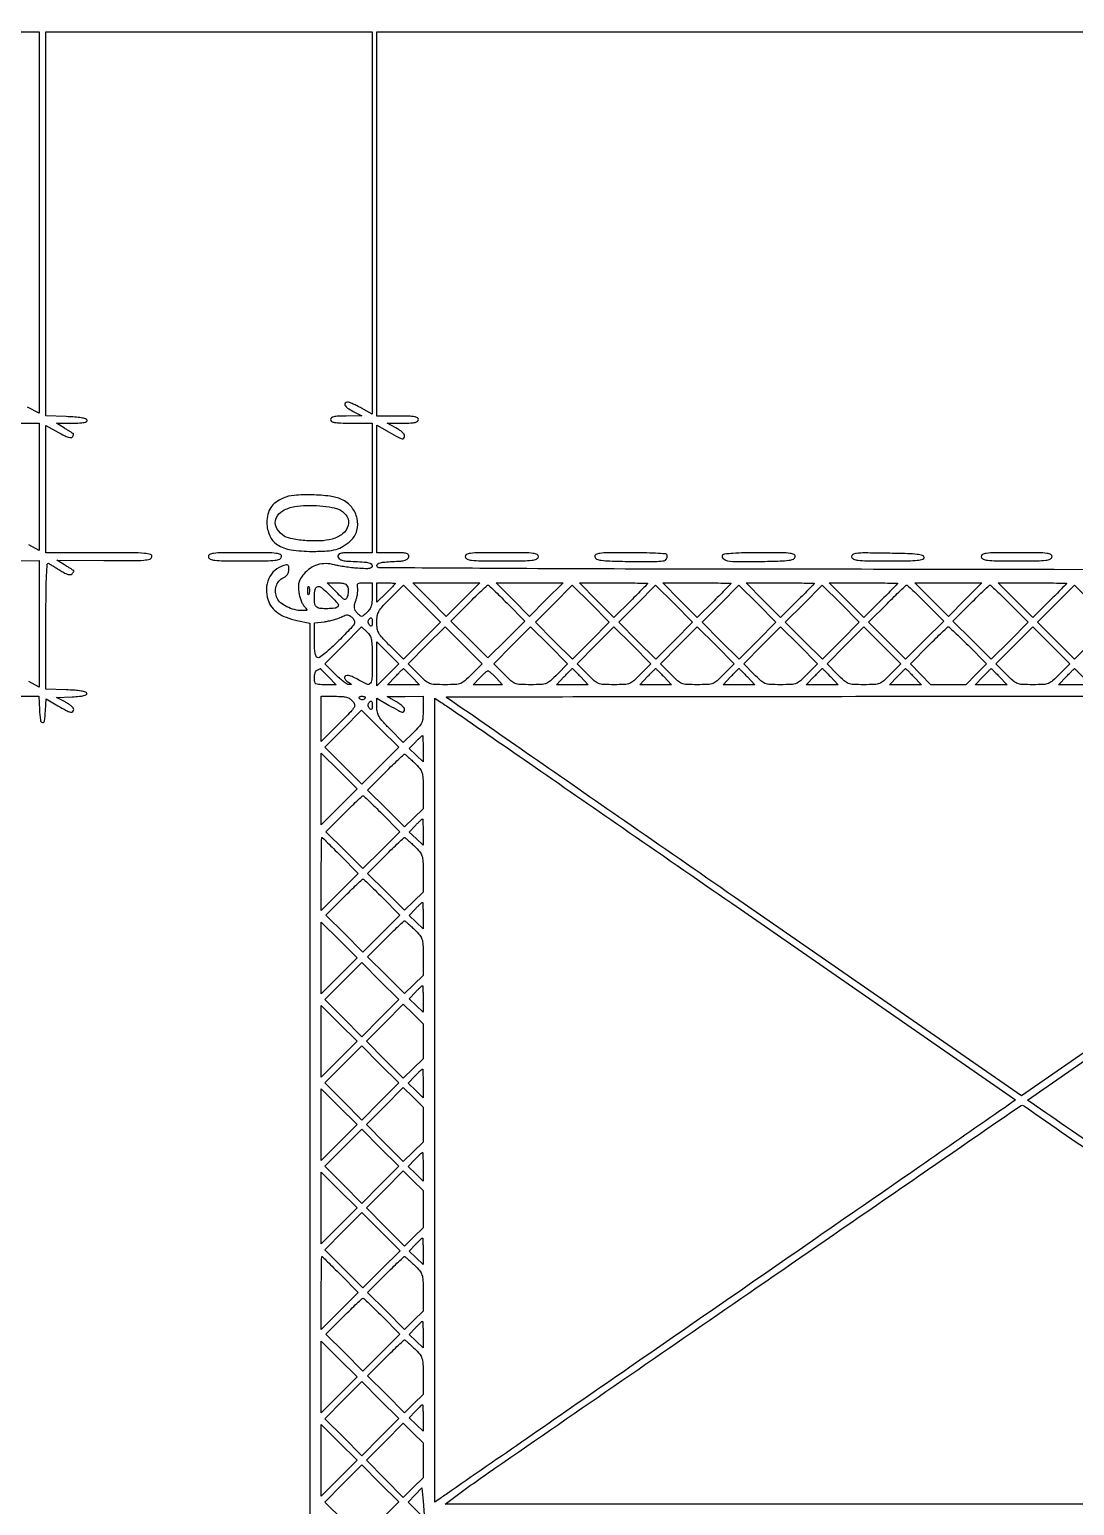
# Model space of a CAD drawing. Extents: x 0 to 836, y 5 to 589.
# Drawn here: x 411.9 to 450.1, y 256.2 to 310.1 of the extents above; entities that cross this region are included whole.
import ezdxf

# ---------------------------------------------------------------- set-up
doc = ezdxf.new("R2010")
doc.units = 0
doc.header["$MEASUREMENT"] = 0

msp = doc.modelspace()

# ---------------------------------------------------------------- linework, layer by layer
for points in [[(201.712326, 537.783562, -0.000001), (217.055896, 537.76491, -0.426088)], [(546.939, 229.3929, -0.000106), (546.943559, 250.949215, -0.000176), (546.957638, 269.095817, -0.000001), (546.976289, 285.583213, -0.415883)], [(836.0595, 588.6891), (420.497259, 588.710259, 0.000013), (261.145696, 588.714318, 0.000021), (126.989856, 588.708632), (4.934769, 588.698274, 0.19889), (4.878609, 588.675009, 0.198853), (4.855343, 588.618859), (4.83877, 516.273901, 0.000036), (4.826254, 436.744061, 0.000021), (4.8222, 342.282364), (4.8222, 95.946129), (4.469225, 95.920114, 0.031904), (4.160456, 95.877435, 0.315999), (4.075312, 95.787407, 0.415411), (4.137995, 95.703578, 0.035338), (4.43445, 95.6826), (4.8222, 95.6826), (4.8222, 50.2101), (4.8222, 4.7376), (420.462, 4.7376), (836.1018, 4.7376)], [(201.712326, 185.847562, -0.000001), (217.055896, 185.82891, -0.426088)], [(604.852986, 529.408162, -0.000002), (620.423836, 529.389509, -0.550615)], [(308.18842, 529.408162, -0.000002), (322.638019, 529.38951, -0.415836)], [(238.738155, 529.614638, -0.000002), (224.300981, 529.63329, -0.415836)], [(531.796111, 538.074638, -0.000002), (517.6951, 538.093291, -0.426056)], [(413.368417, 538.074638, -0.000002), (399.676779, 538.093291, -0.415815)], [(206.267293, 233.405114, -0.000001), (217.051222, 233.389599, -0.0589)], [(77.850638, 481.579418, -0.000002), (77.869294, 494.031443, -0.550517)], [(336.166934, 548.220763, -0.000002), (326.827688, 548.233536, -0.413812)], [(77.644162, 421.684687, -0.000002), (77.625507, 409.236574, -0.415775)], [(689.941022, 529.408162, -0.000003), (701.809045, 529.389505, -0.550493)], [(333.609652, 529.614638, -0.000003), (323.198363, 529.633296, -0.415688)], [(383.716206, 529.408162, -0.000003), (394.123716, 529.389504, -0.425916)], [(835.429914, 203.53197, -0.00002), (835.42504, 321.569549)], [(604.231838, 387.151416, -0.000003), (604.250494, 398.693431, -0.41574)], [(260.324089, 280.728444, -0.000002), (260.333986, 287.287743, -0.41377)], [(353.559855, 272.839759, -0.000004), (353.57633, 280.595162, -0.413589)], [(383.928812, 310.049111, -0.000004), (389.14615, 310.039211, -0.413656)], [(353.273145, 235.606241, -0.000004), (353.25667, 227.850838, -0.413589)], [(459.33088, 263.455003, 0.000017), (455.324137, 266.22906, 0.000027), (451.906001, 268.595156, 0.000004), (448.874149, 270.69358, 0.001686), (448.660327, 270.840505), (448.390753, 271.024403), (459.016973, 278.380452)], [(407.5182, 310.059), (412.2558, 310.059), (412.2558, 303.088685), (412.2558, 296.118369), (411.838763, 296.340748, 0.019127)], [(411.532478, 285.7788), (412.247356, 285.7788), (412.272728, 285.29235, 0.016134), (412.305664, 284.902933, 0.321331), (412.381736, 284.819362, 0.438139), (412.457749, 284.8731, 0.017945), (412.492708, 285.245344), (412.518116, 285.684789), (412.940581, 285.435694, 0.009424), (413.247559, 285.262406, 0.065925), (413.408014, 285.201386, 0.236776), (413.488779, 285.220574, 0.221667), (413.5248, 285.297831, 0.180386), (413.504914, 285.351157, 0.035725), (413.431608, 285.42448, 0.033672), (413.32902, 285.501947, 0.025766), (413.20755, 285.572781), (412.8903, 285.7365), (413.467068, 285.761646, 0.010182), (413.731294, 285.778562, 0.036329), (413.898542, 285.805025, 0.069509), (413.991566, 285.840928, 0.360342), (414.010141, 285.888546, 0.251947), (413.96096, 285.935046, 0.025187), (413.79732, 285.970509, 0.023026), (413.563093, 285.998041, 0.009412), (413.243023, 286.014744), (412.5096, 286.039187), (412.5096, 288.367387, -0.001777), (412.513858, 289.565539, -0.009883), (412.531143, 290.208564, -0.010804), (412.558157, 290.603785, -0.551065), (412.61535, 290.633098, -0.003685), (412.675574, 290.596911, -0.000678), (412.786084, 290.529188, -0.000729), (412.915135, 290.449601, -0.000663), (413.048072, 290.367107, 0.018439), (413.204612, 290.27751, 0.05463), (413.319685, 290.232371, 0.090569), (413.404495, 290.225229, 0.173916), (413.465432, 290.253992, 0.034169), (413.497404, 290.29066, 0.055779), (413.5185, 290.326067, 0.077793), (413.526537, 290.355037, 0.264177), (413.51916, 290.372425, 0.021674), (413.493374, 290.390435, 0.001135), (413.408154, 290.44435, 0.001792), (413.306411, 290.507888, 0.001302), (413.192747, 290.577894), (412.902995, 290.755319), (414.629002, 290.741609, 0.001819), (415.667103, 290.73714, 0.019266), (416.090058, 290.75316, 0.050796), (416.307337, 290.792224, 0.281076), (416.384307, 290.87595, 0.386438), (416.3333, 290.960631, 0.053621), (416.113344, 291.001563, 0.017751), (415.655505, 291.020506, 0.001463), (414.461603, 291.024), (412.5096, 291.024), (412.5096, 293.351223), (412.5096, 295.678447), (412.967498, 295.420025, 0.013355), (413.175003, 295.310116, 0.038063), (413.326453, 295.248869, 0.059741), (413.43116, 295.228854, 0.278577), (413.483569, 295.25573, 0.031), (413.503694, 295.293316, 0.046666), (413.515953, 295.328378, 0.057974), (413.519529, 295.356325, 0.246146), (413.512121, 295.370864, 0.013628), (413.490677, 295.38521, 0.000456), (413.404222, 295.439585, 0.000865), (413.301998, 295.503502, 0.000603), (413.1864, 295.57531), (412.8903, 295.75875), (413.4684, 295.760175, 0.009062), (413.745238, 295.765875, 0.039053), (413.908683, 295.78505, 0.088868), (413.993466, 295.818141, 0.348476), (414.011473, 295.86735, 0.245891), (413.960521, 295.916631, 0.029679), (413.80339, 295.952953, 0.024548), (413.571541, 295.980614, 0.009086), (413.243023, 295.997544), (412.5096, 296.021987), (412.5096, 303.040494), (412.5096, 310.059), (418.4739, 310.059), (424.4382, 310.059), (424.4382, 303.072267), (424.4382, 296.085534), (424.046844, 296.304267, 0.011597), (423.888484, 296.388017, 0.014102), (423.736303, 296.458747, 0.012683), (423.606154, 296.510958, 0.089272), (423.539244, 296.523, 0.181597), (423.44979, 296.489403, 0.363837), (423.438952, 296.41974, 0.105918), (423.540851, 296.311364, 0.029861), (423.74025, 296.19036), (424.0575, 296.022878), (423.48645, 296.019139, 0.009031), (423.194058, 296.011942, 0.045588), (423.032348, 295.990177, 0.104163), (422.946575, 295.950583, 0.236978), (422.9154, 295.8885, 0.273642), (422.953275, 295.824477, 0.084509), (423.06345, 295.786275, 0.035355), (423.273214, 295.7664, 0.005946), (423.6768, 295.7616), (424.4382, 295.7616), (424.4382, 293.3928), (424.4382, 291.024), (423.797497, 291.024, 0.005846), (423.428937, 291.01969, 0.0535), (423.270227, 290.998895, 0.180342), (423.201864, 290.952722, 0.204914), (423.185044, 290.87595, 0.176416), (423.230344, 290.799997, 0.105433), (423.325028, 290.751462, 0.047313), (423.498225, 290.721904, 0.008479), (423.825747, 290.703044, -0.008504), (424.140781, 290.684887, -0.043455), (424.313693, 290.656729, -0.098238), (424.405398, 290.613091, -0.236997), (424.4382, 290.547775, -0.213033), (424.410048, 290.484699, -0.140541), (424.337489, 290.449473, -0.052896), (424.193354, 290.439799, -0.008349), (423.90945, 290.455535, -0.010416), (423.683462, 290.47659, -0.008394), (423.441604, 290.508338, -0.0085), (423.219183, 290.545215, -0.02147), (423.059284, 290.581684, 0.064714), (422.742397, 290.62567, 0.075729), (422.442154, 290.582596, 0.076557), (422.170927, 290.452754, 0.068104), (421.93888, 290.24287, 0.029776), (421.821878, 290.085714, 0.074552), (421.762207, 289.956155, 0.072229), (421.742147, 289.812321, 0.026658), (421.754237, 289.607412, 0.031012), (421.781103, 289.45479, 0.027174), (421.82751, 289.29961, 0.028137), (421.885062, 289.163933, 0.069644), (421.945607, 289.074767, -0.010125), (422.039595, 288.966587, -0.29066), (422.044143, 288.931615, -0.281034), (422.014341, 288.911814, -0.009632), (421.868295, 288.909, -0.06538), (421.597744, 288.944529, -0.050678), (421.319662, 289.049968, -0.053033), (421.087439, 289.198702, -0.117448), (420.959052, 289.363666, -0.088801), (420.903487, 289.580924, -0.091593), (420.927718, 289.801483, -0.097345), (421.026416, 289.988238, -0.116273), (421.183434, 290.109857, 0.05591), (421.274224, 290.164184, 0.077484), (421.339825, 290.232489, 0.081855), (421.379116, 290.314413, 0.071083), (421.3926, 290.408781, 0.033376), (421.385394, 290.516609, 0.198389), (421.357674, 290.56445, 0.204327), (421.304859, 290.577984, 0.035562), (421.20225, 290.554677, 0.106629), (420.877943, 290.374593, 0.106356), (420.656354, 290.076686, 0.100768), (420.569427, 289.699936, 0.086383), (420.62891, 289.296638, 0.082796), (420.765992, 289.035874, 0.076699), (420.983387, 288.825707, 0.064598), (421.288272, 288.6645, 0.03767), (421.686124, 288.549209), (422.154, 288.451071), (422.154, 255.263036)], [(474.1407, 290.3895), (449.37405, 290.410793, -0.000133), (435.276937, 290.426656, -0.001108), (428.894614, 290.449673, -0.000175), (424.686212, 290.47565, -0.412304), (424.6074, 290.554977, -0.248046), (424.639108, 290.61496, -0.086321), (424.730984, 290.656655, -0.042501), (424.896804, 290.684925, -0.010017), (425.177575, 290.702885, 0.009548), (425.478848, 290.721872, 0.049915), (425.642113, 290.751882, 0.10733), (425.73236, 290.800643, 0.169902), (425.775979, 290.87595, 0.1938), (425.760912, 290.952452, 0.186996), (425.696763, 290.998615, 0.057137), (425.54776, 291.019597, 0.006437), (425.205803, 291.024), (424.6074, 291.024), (424.6074, 293.356709), (424.6074, 295.689418), (425.061848, 295.429409, 0.004616), (425.406119, 295.236634, 0.066284), (425.536726, 295.186149, 0.315049), (425.597107, 295.209843, 0.147671), (425.6226, 295.294279, 0.168972), (425.602043, 295.353373, 0.03918), (425.529408, 295.431673, 0.036138), (425.426801, 295.513356, 0.0286), (425.30535, 295.58664), (424.9881, 295.754122), (425.55915, 295.757861, 0.009031), (425.851542, 295.765058, 0.045588), (426.013252, 295.786823, 0.104163), (426.099025, 295.826417, 0.236978), (426.1302, 295.8885, 0.273642), (426.092325, 295.952523, 0.084509), (425.98215, 295.990725, 0.035355), (425.772386, 296.0106, 0.005946), (425.3688, 296.0154), (424.6074, 296.0154), (424.6074, 303.0372), (424.6074, 310.059), (467.5911, 310.059)], [(598.142374, 133.226362, -0.000004), (607.061927, 133.207701, -0.425827)], [(411.5367, 295.7616), (412.2558, 295.7616), (412.2558, 293.431534), (412.2558, 291.101468), (411.888817, 291.316534, 0.010753)], [(410.6713, 290.73243), (412.2558, 290.73696), (412.2558, 288.423514), (412.2558, 286.110068), (411.888817, 286.325134, 0.010753)]]:
    msp.add_lwpolyline(points, format="xyb")
for points in [[(421.1811, 293.020347, 0.053672), (420.908615, 292.863271, 0.089458), (420.726264, 292.672253, 0.090403), (420.623322, 292.431081, 0.055837), (420.5889, 292.1238, 0.10406), (420.689634, 291.645023, 0.148393), (420.970781, 291.317518, 0.105117), (421.470265, 291.13104, 0.03681), (422.2386, 291.073875, 0.014948), (422.778193, 291.089644, 0.05366), (423.117603, 291.146623, 0.072223), (423.382155, 291.264048, 0.044209), (423.654355, 291.471102, 0.140323), (423.876723, 291.83111, 0.124029), (423.888962, 292.272981, 0.116908), (423.687511, 292.68804, 0.115538), (423.320434, 292.970653, 0.076424), (422.895318, 293.089915, 0.024439), (422.238738, 293.137332, 0.024038), (421.585257, 293.121094, 0.085905)], [(423.273724, 292.577687, -0.152341), (423.522214, 292.333915, -0.193791), (423.557103, 292.017397, -0.158165), (423.356744, 291.716061, -0.101891), (422.979076, 291.525546, -0.056119), (422.531466, 291.456981, -0.030501), (421.97452, 291.468736, -0.02923), (421.45342, 291.542453, -0.110494), (421.154363, 291.675669, -0.135251), (420.926503, 291.967596, -0.203488), (420.928925, 292.286052, -0.162529), (421.173282, 292.558368, -0.086537), (421.6041, 292.712985, -0.038102), (422.028701, 292.753771, -0.025119), (422.519237, 292.73874, -0.02485), (422.97527, 292.678865, -0.073437)], [(418.447705, 290.87595, 0.254832), (418.514942, 290.794368, 0.068159), (418.683815, 290.751903, 0.024934), (419.013643, 290.731962, 0.002632), (419.7852, 290.7279, 0.002632), (420.556757, 290.731962, 0.024934), (420.886585, 290.751903, 0.068159), (421.055458, 290.794368, 0.254832), (421.122695, 290.87595, 0.335991), (421.082619, 290.95724, 0.088793), (420.934556, 291.000999, 0.02535), (420.610119, 291.020344, 0.002216), (419.7852, 291.024, 0.002216), (418.960281, 291.020344, 0.02535), (418.635844, 291.000999, 0.088793), (418.487781, 290.95724, 0.335991)], [(427.838305, 290.87595, 0.254832), (427.905542, 290.794368, 0.068159), (428.074415, 290.751903, 0.024934), (428.404243, 290.731962, 0.002632), (429.1758, 290.7279, 0.002632), (429.947357, 290.731962, 0.024934), (430.277185, 290.751903, 0.068159), (430.446058, 290.794368, 0.254832), (430.513295, 290.87595, 0.335991), (430.473219, 290.95724, 0.088793), (430.325156, 291.000999, 0.02535), (430.000719, 291.020344, 0.002216), (429.1758, 291.024, 0.002216), (428.350881, 291.020344, 0.02535), (428.026444, 291.000999, 0.088793), (427.878381, 290.95724, 0.335991)], [(432.575809, 290.87595, 0.250345), (432.642024, 290.794106, 0.067036), (432.809033, 290.748588, 0.025516), (433.131967, 290.72231, 0.002887), (433.865719, 290.704404, 0.004205), (434.475206, 290.698179, 0.015625), (434.859024, 290.709482, 0.017859), (435.11287, 290.73403, 0.22496), (435.191525, 290.784965, 0.053164), (435.213025, 290.829776, 0.052581), (435.224692, 290.87828, 0.057394), (435.225424, 290.923084, 0.114304), (435.214125, 290.956511, 0.24381), (435.168568, 290.983753, 0.002713), (434.799117, 291.004175, 0.007638), (434.366039, 291.01913, 0.004811), (433.859904, 291.024, 0.002325), (433.068676, 291.020321, 0.026378), (432.756415, 291.000922, 0.093362), (432.614618, 290.956908, 0.329521)], [(437.250544, 290.932029, 0.362859), (437.267841, 290.811553, 0.142614), (437.430429, 290.733272, 0.039903), (437.825333, 290.699373, 0.006123), (438.614213, 290.704405, 0.002888), (439.347883, 290.72231, 0.025518), (439.670786, 290.748588, 0.067043), (439.837779, 290.794107, 0.250335), (439.903991, 290.87595, 0.329521), (439.865182, 290.956908, 0.093362), (439.723385, 291.000922, 0.026378), (439.411124, 291.020321, 0.002325), (438.619896, 291.024, 0.004799), (438.047143, 291.018503, 0.011967), (437.628882, 291.000452, 0.008478), (437.318065, 290.974276, 0.233154)], [(441.966085, 290.878132, 0.251212), (442.033528, 290.795155, 0.071206), (442.200055, 290.751942, 0.025348), (442.527601, 290.731925, 0.002588), (443.305159, 290.7279, 0.002964), (444.027134, 290.73218, 0.021179), (444.375793, 290.751099, 0.045119), (444.563797, 290.78662, 0.335246), (444.6153, 290.8548, 0.334881), (444.563283, 290.923756, 0.04165), (444.367082, 290.962502, 0.020579), (444.007903, 290.987892, 0.002999), (443.276227, 291.005032, 0.002151), (442.457187, 291.015778, 0.02635), (442.14453, 291.002053, 0.099142), (442.00495, 290.959762, 0.328399)], [(446.704105, 290.87595, 0.251426), (446.770244, 290.794644, 0.070478), (446.934154, 290.751998, 0.025711), (447.254303, 290.731994, 0.002748), (447.9993, 290.7279, 0.002748), (448.744297, 290.731994, 0.025711), (449.064446, 290.751998, 0.070478), (449.228356, 290.794644, 0.251426), (449.294495, 290.87595, 0.330993), (449.255451, 290.956976, 0.092428), (449.112388, 291.00094, 0.026158), (448.797603, 291.020326, 0.002301), (447.9993, 291.024, 0.002301), (447.200997, 291.020326, 0.026158), (446.886212, 291.00094, 0.092428), (446.743149, 290.956976, 0.330993)], [(422.128027, 289.52396, -0.087174), (422.113109, 289.491332, -0.597527), (422.099563, 289.492816, -0.080377), (422.089328, 289.53773, -0.012823), (422.085893, 289.6281, -0.014395), (422.087395, 289.719478, -0.052471), (422.096056, 289.776755, -0.333666), (422.109765, 289.787656, -0.31318), (422.124892, 289.77776, -0.06278), (422.138299, 289.727174, -0.030339), (422.143194, 289.660249, -0.029507), (422.139863, 289.588899, -0.037336)], [(423.17731, 289.05247, -0.166658), (423.065822, 288.99791, -0.024658), (422.812213, 288.978718, -0.026761), (422.555715, 288.985719, -0.118748), (422.41341, 289.032433, -0.226264), (422.339668, 289.146928, -0.037001), (422.325256, 289.417644, -0.036426), (422.350364, 289.685101, -0.268515), (422.42895, 289.78011, -0.26716), (422.578294, 289.754926, -0.020547), (422.893405, 289.472773, -0.01994), (423.181164, 289.169746, -0.395095)], [(423.546008, 289.767261, -0.057928), (423.560236, 289.69392, -0.032129), (423.561298, 289.602658, -0.031596), (423.550391, 289.508863, -0.043872), (423.528112, 289.427291, -0.069911), (423.477593, 289.333464, -0.34014), (423.42327, 289.317751, -0.100498), (423.342065, 289.370317, -0.005623), (423.128433, 289.58423), (422.796461, 289.9242), (423.14633, 289.9242, -0.021645), (423.320571, 289.916653, -0.072023), (423.431865, 289.890552, -0.113522), (423.502517, 289.842191, -0.109725)], [(424.4382, 289.473647, -0.018603), (424.429315, 289.234906, -0.056647), (424.399096, 289.0757, -0.075006), (424.339861, 288.953223, -0.054152), (424.241, 288.837834, -0.013268), (424.110965, 288.722012, -0.162239), (424.049937, 288.697676, -0.203356), (423.993191, 288.717971, -0.022633), (423.894288, 288.817783, -0.047286), (423.818691, 288.919094, -0.111673), (423.788851, 289.007905, -0.085255), (423.796234, 289.115695, -0.020075), (423.846094, 289.289985, 0.025185), (423.881725, 289.419527, 0.023584), (423.905081, 289.554859, 0.024295), (423.914266, 289.676837, 0.070706), (423.904626, 289.760589, -0.074376), (423.895436, 289.845909, -0.239839), (423.922562, 289.894182, -0.1296), (423.993565, 289.918525, -0.018131), (424.15002, 289.9242), (424.4382, 289.9242)], [(425.2842, 289.899069, -0.190683), (425.27764, 289.882495, -0.001744), (425.184795, 289.784254, -0.005605), (425.075515, 289.671977, -0.003555), (424.9458, 289.5435), (424.6074, 289.213061), (424.6074, 289.568631), (424.6074, 289.9242), (424.9458, 289.9242, -0.006963), (425.075553, 289.922393, -0.011569), (425.184795, 289.916818, -0.005268), (425.275027, 289.90916, -0.386598)], [(426.258002, 287.810108), (425.584734, 287.132867), (425.096067, 287.616435, -0.009817), (424.808845, 287.912044, -0.059288), (424.682535, 288.084217, -0.090188), (424.625414, 288.248505, -0.0387), (424.6074, 288.480899, -0.038975), (424.625509, 288.712862, -0.088271), (424.682673, 288.87872, -0.05821), (424.80864, 289.053579, -0.009896), (425.0922, 289.351706), (425.577, 289.841618), (426.254135, 289.164483), (426.93127, 288.487348)], [(429.368191, 289.182021), (430.021913, 288.524443), (429.345057, 287.851556), (428.6682, 287.178669), (427.991343, 287.851556), (427.314487, 288.524443), (427.968209, 289.182021, -0.00331), (428.222135, 289.434087, -0.005234), (428.443491, 289.646436, -0.001538), (428.637465, 289.827537, -0.189215), (428.6682, 289.8396, -0.189215), (428.698935, 289.827537, -0.001538), (428.892909, 289.646436, -0.005234), (429.114265, 289.434087, -0.00331)], [(434.5056, 289.900933, -0.194441), (434.499185, 289.885061, -0.000473), (434.324825, 289.704932, -0.002887), (434.126131, 289.502404, -0.001781), (433.890196, 289.266369), (433.274792, 288.655072), (432.644464, 289.289636), (432.014135, 289.9242), (433.259867, 289.9242, -0.00175), (433.737543, 289.922528, -0.002919), (434.139666, 289.917365, -0.000343), (434.496262, 289.91046, -0.408354)], [(437.5512, 289.900933, -0.194441), (437.544785, 289.885061, -0.000473), (437.370425, 289.704932, -0.002887), (437.171731, 289.502404, -0.001781), (436.935796, 289.266369), (436.320392, 288.655072), (435.690064, 289.289636), (435.059735, 289.9242), (436.305467, 289.9242, -0.00175), (436.783143, 289.922528, -0.002919), (437.185266, 289.917365, -0.000343), (437.541862, 289.91046, -0.408354)], [(440.5968, 289.900933, -0.194441), (440.590385, 289.885061, -0.000473), (440.416025, 289.704932, -0.002887), (440.217331, 289.502404, -0.001781), (439.981396, 289.266369), (439.365992, 288.655072), (438.735664, 289.289636), (438.105335, 289.9242), (439.351067, 289.9242, -0.00175), (439.828743, 289.922528, -0.002919), (440.230866, 289.917365, -0.000343), (440.587462, 289.91046, -0.408354)], [(443.6424, 289.900933, -0.194441), (443.635985, 289.885061, -0.000473), (443.461625, 289.704932, -0.002887), (443.262931, 289.502404, -0.001781), (443.026996, 289.266369), (442.411592, 288.655072), (441.781264, 289.289636), (441.150935, 289.9242), (442.396667, 289.9242, -0.00175), (442.874343, 289.922528, -0.002919), (443.276466, 289.917365, -0.000343), (443.633062, 289.91046, -0.408354)], [(444.680733, 289.18208), (445.334396, 288.524561), (444.634572, 287.828371), (443.934747, 287.132182), (443.261808, 287.809091), (442.588869, 288.486), (443.2617, 289.1628, -0.003216), (443.522953, 289.422236, -0.005093), (443.750478, 289.64079, -0.001457), (443.950014, 289.827495, -0.189541), (443.9808, 289.8396, -0.189214), (444.011535, 289.827537, -0.001538), (444.205491, 289.646454, -0.005234), (444.426829, 289.434123, -0.00331)], [(447.7455, 289.1628), (448.418331, 288.486), (447.745392, 287.809091), (447.072453, 287.132182), (446.372628, 287.828371), (445.672804, 288.524561), (446.326467, 289.18208, -0.00331), (446.580371, 289.434123, -0.005234), (446.801709, 289.646454, -0.001538), (446.995665, 289.827537, -0.189214), (447.0264, 289.8396, -0.189541), (447.057186, 289.827495, -0.001457), (447.256722, 289.64079, -0.005093), (447.484247, 289.422236, -0.003216)], [(449.8182, 289.900933, -0.194441), (449.811785, 289.885061, -0.000473), (449.637425, 289.704932, -0.002887), (449.438731, 289.502404, -0.001781), (449.202796, 289.266369), (448.587392, 288.655072), (447.957064, 289.289636), (447.326735, 289.9242), (448.572467, 289.9242, -0.00175), (449.050143, 289.922528, -0.002919), (449.452266, 289.917365, -0.000343), (449.808862, 289.91046, -0.408354)], [(423.218521, 287.816262, -0.010002), (422.943531, 287.5505, -0.018212), (422.707059, 287.346459, -0.014427), (422.513786, 287.200555, -0.251136), (422.438138, 287.190997, -0.2101), (422.38447, 287.24415, -0.050856), (422.349824, 287.367218, -0.032915), (422.329172, 287.559522, -0.010295), (422.3232, 287.849549), (422.3232, 288.463995), (422.688144, 288.50513, 0.02218), (422.846041, 288.530059, 0.016191), (423.018855, 288.571129, 0.016419), (423.180407, 288.620845, 0.03435), (423.301494, 288.672046, -0.02098), (423.450375, 288.739744, -0.114915), (423.537068, 288.753378, -0.136389), (423.613368, 288.726048, -0.034142), (423.716933, 288.641731, -0.127906), (423.788696, 288.528479, -0.216692), (423.775893, 288.419, -0.056561), (423.652024, 288.25814, -0.003313)], [(424.4382, 288.46908, -0.02285), (424.434218, 288.38199, -0.178281), (424.41705, 288.345921, -0.339454), (424.388596, 288.342513, -0.062607), (424.344051, 288.377109, -0.074436), (424.312337, 288.419991, -0.072722), (424.294256, 288.470618, -0.077894), (424.292121, 288.520999, -0.11056), (424.306744, 288.563229, -0.044558), (424.365332, 288.641488, -0.382301), (424.405288, 288.645852, -0.217734), (424.432245, 288.598826, -0.022936)], [(424.4382, 287.075353, -0.00701), (424.429226, 286.435335, -0.145653), (424.36999, 286.254963, -0.356073), (424.245176, 286.219063, -0.035874), (423.949705, 286.371316, 0.029533), (423.744169, 286.480544, 0.065839), (423.575194, 286.532432, 0.130019), (423.466762, 286.522413, 0.314842), (423.423, 286.459804, 0.136202), (423.433236, 286.422926, 0.046271), (423.46649, 286.377694, 0.041926), (423.514397, 286.332108, 0.037354), (423.57105, 286.293176, -0.009439), (423.650169, 286.245071, -0.205267), (423.665198, 286.223138, -0.440124), (423.654514, 286.208589, -0.022115), (423.588664, 286.204373, -0.147353), (423.517133, 286.224391, -0.019598), (423.386564, 286.314617, -0.02131), (423.23674, 286.437388, -0.016422), (423.08383, 286.583285), (422.70943, 286.96477), (423.379806, 287.6391), (424.050181, 288.313431), (424.244191, 288.131168, -0.074021), (424.351253, 287.995708, -0.085039), (424.40794, 287.841084, -0.040207), (424.432722, 287.597412, -0.005246)], [(428.077434, 286.583961, -0.015244), (427.827648, 286.344505, -0.090247), (427.674284, 286.249675, -0.082156), (427.491343, 286.210712, -0.011476), (427.1031, 286.2018, -0.011468), (426.714957, 286.210704, -0.08207), (426.532021, 286.249627, -0.090282), (426.378731, 286.344349, -0.015302), (426.12943, 286.583285), (425.75503, 286.96477), (426.42775, 287.641459), (427.10047, 288.318148), (427.776483, 287.642135), (428.452496, 286.966122)], [(431.207634, 286.583961, -0.015244), (430.957848, 286.344505, -0.090247), (430.804484, 286.249675, -0.082156), (430.621543, 286.210712, -0.011476), (430.2333, 286.2018, -0.011468), (429.845157, 286.210704, -0.08207), (429.662221, 286.249627, -0.090282), (429.508931, 286.344349, -0.015302), (429.25963, 286.583285), (428.88523, 286.96477), (429.55795, 287.641459), (430.23067, 288.318148), (430.906683, 287.642135), (431.582696, 286.966122)], [(434.253234, 286.583961, -0.015244), (434.003448, 286.344505, -0.090247), (433.850084, 286.249675, -0.082156), (433.667143, 286.210712, -0.011476), (433.2789, 286.2018, -0.011468), (432.890757, 286.210704, -0.08207), (432.707821, 286.249627, -0.090282), (432.554531, 286.344349, -0.015302), (432.30523, 286.583285), (431.93083, 286.96477), (432.60355, 287.641459), (433.27627, 288.318148), (433.952283, 287.642135), (434.628296, 286.966122)], [(437.298834, 286.583961, -0.015244), (437.049048, 286.344505, -0.090247), (436.895684, 286.249675, -0.082156), (436.712743, 286.210712, -0.011476), (436.3245, 286.2018, -0.011468), (435.936357, 286.210704, -0.08207), (435.753421, 286.249627, -0.090282), (435.600131, 286.344349, -0.015302), (435.35083, 286.583285), (434.97643, 286.96477), (435.64915, 287.641459), (436.32187, 288.318148), (436.997883, 287.642135), (437.673896, 286.966122)], [(440.344434, 286.583961, -0.015244), (440.094648, 286.344505, -0.090247), (439.941284, 286.249675, -0.082156), (439.758343, 286.210712, -0.011476), (439.3701, 286.2018, -0.011468), (438.981957, 286.210704, -0.08207), (438.799021, 286.249627, -0.090282), (438.645731, 286.344349, -0.015302), (438.39643, 286.583285), (438.02203, 286.96477), (438.69475, 287.641459), (439.36747, 288.318148), (440.043483, 287.642135), (440.719496, 286.966122)], [(443.390034, 286.583961, -0.015244), (443.140248, 286.344505, -0.090247), (442.986884, 286.249675, -0.082156), (442.803943, 286.210712, -0.011476), (442.4157, 286.2018, -0.011468), (442.027557, 286.210704, -0.08207), (441.844621, 286.249627, -0.090282), (441.691331, 286.344349, -0.015302), (441.44203, 286.583285), (441.06763, 286.96477), (441.74035, 287.641459), (442.41307, 288.318148), (443.089083, 287.642135), (443.765096, 286.966122)], [(446.22192, 287.640785), (446.89397, 286.96477), (446.51957, 286.583285), (446.145171, 286.2018), (445.5036, 286.2018), (444.862029, 286.2018), (444.48763, 286.583285), (444.11323, 286.96477), (444.78528, 287.640785, -0.003219), (445.046235, 287.89992, -0.005099), (445.273507, 288.118221, -0.001461), (445.472816, 288.304696, -0.189528), (445.5036, 288.3168, -0.189528), (445.534384, 288.304696, -0.001461), (445.733693, 288.118221, -0.005099), (445.960965, 287.89992, -0.003219)], [(449.565834, 286.583961, -0.015244), (449.316048, 286.344505, -0.090247), (449.162684, 286.249675, -0.082156), (448.979743, 286.210712, -0.011476), (448.5915, 286.2018, -0.011468), (448.203357, 286.210704, -0.08207), (448.020421, 286.249627, -0.090282), (447.867131, 286.344349, -0.015302), (447.61783, 286.583285), (447.24343, 286.96477), (447.91615, 287.641459), (448.58887, 288.318148), (449.264883, 287.642135), (449.940896, 286.966122)], [(422.8308, 286.4979), (423.117791, 286.2018), (422.720496, 286.2018, -0.011155), (422.471195, 286.207362, -0.128489), (422.378404, 286.236086, -0.217018), (422.335028, 286.301203, -0.040074), (422.3232, 286.44855, -0.039935), (422.331005, 286.546121, -0.047701), (422.354264, 286.635352, -0.054536), (422.388333, 286.70424, -0.156004), (422.42895, 286.737971, 0.003675), (422.469808, 286.754808, 0.005615), (422.504974, 286.770069, 0.002225), (422.534829, 286.783586, 0.136525), (422.539254, 286.787321, -0.468514), (422.543383, 286.787719, -0.000375), (422.626774, 286.705059, -0.003019), (422.720422, 286.610964, -0.0018)], [(425.8764, 286.4979), (426.163391, 286.2018), (425.5803, 286.2018), (424.997209, 286.2018), (425.2842, 286.4979, -0.001485), (425.394887, 286.611423, -0.00242), (425.489563, 286.707021, -0.000329), (425.574084, 286.79143, -0.198571), (425.5803, 286.794, -0.198571), (425.586516, 286.79143, -0.000329), (425.671037, 286.707021, -0.00242), (425.765713, 286.611423, -0.001485)], [(428.9643, 286.4556), (429.207456, 286.2018), (428.6682, 286.2018), (428.128944, 286.2018), (428.3721, 286.4556, -0.010122), (428.469104, 286.552832, -0.014427), (428.559381, 286.634846, -0.01032), (428.636873, 286.698541, -0.168402), (428.6682, 286.7094, -0.168402), (428.699527, 286.698541, -0.01032), (428.777019, 286.634846, -0.014427), (428.867296, 286.552832, -0.010122)], [(432.0522, 286.4979), (432.339191, 286.2018), (431.7561, 286.2018), (431.173009, 286.2018), (431.46, 286.4979, -0.001485), (431.570687, 286.611423, -0.00242), (431.665363, 286.707021, -0.000329), (431.749884, 286.79143, -0.198571), (431.7561, 286.794, -0.198571), (431.762316, 286.79143, -0.000329), (431.846837, 286.707021, -0.00242), (431.941513, 286.611423, -0.001485)], [(435.0978, 286.4979), (435.384791, 286.2018), (434.8017, 286.2018), (434.218609, 286.2018), (434.5056, 286.4979, -0.001485), (434.616287, 286.611423, -0.00242), (434.710963, 286.707021, -0.000329), (434.795484, 286.79143, -0.198571), (434.8017, 286.794, -0.198571), (434.807916, 286.79143, -0.000329), (434.892437, 286.707021, -0.00242), (434.987113, 286.611423, -0.001485)], [(438.1434, 286.4979), (438.430391, 286.2018), (437.8473, 286.2018), (437.264209, 286.2018), (437.5512, 286.4979, -0.001485), (437.661887, 286.611423, -0.00242), (437.756563, 286.707021, -0.000329), (437.841084, 286.79143, -0.198571), (437.8473, 286.794, -0.198571), (437.853516, 286.79143, -0.000329), (437.938037, 286.707021, -0.00242), (438.032713, 286.611423, -0.001485)], [(441.189, 286.4979), (441.475991, 286.2018), (440.8929, 286.2018), (440.309809, 286.2018), (440.5968, 286.4979, -0.001485), (440.707487, 286.611423, -0.00242), (440.802163, 286.707021, -0.000329), (440.886684, 286.79143, -0.198571), (440.8929, 286.794, -0.198571), (440.899116, 286.79143, -0.000329), (440.983637, 286.707021, -0.00242), (441.078313, 286.611423, -0.001485)], [(444.2346, 286.4979), (444.521591, 286.2018), (443.9385, 286.2018), (443.355409, 286.2018), (443.6424, 286.4979, -0.001485), (443.753087, 286.611423, -0.00242), (443.847763, 286.707021, -0.000329), (443.932284, 286.79143, -0.198571), (443.9385, 286.794, -0.198571), (443.944716, 286.79143, -0.000329), (444.029237, 286.707021, -0.00242), (444.123913, 286.611423, -0.001485)], [(447.3648, 286.4979), (447.651791, 286.2018), (447.0687, 286.2018), (446.485609, 286.2018), (446.7726, 286.4979, -0.001485), (446.883287, 286.611423, -0.00242), (446.977963, 286.707021, -0.000329), (447.062484, 286.79143, -0.198571), (447.0687, 286.794, -0.198571), (447.074916, 286.79143, -0.000329), (447.159437, 286.707021, -0.00242), (447.254113, 286.611423, -0.001485)], [(450.4104, 286.4979), (450.697391, 286.2018), (450.1143, 286.2018), (449.531209, 286.2018), (449.8182, 286.4979, -0.001485), (449.928887, 286.611423, -0.00242), (450.023563, 286.707021, -0.000329), (450.108084, 286.79143, -0.198571), (450.1143, 286.794, -0.198571), (450.120516, 286.79143, -0.000329), (450.205037, 286.707021, -0.00242), (450.299713, 286.611423, -0.001485)], [(423.722594, 285.605739, -0.117469), (423.789733, 285.483336, -0.204855), (423.774268, 285.370567, -0.057784), (423.65137, 285.210849, -0.003528), (423.228106, 284.781571), (422.577, 284.130465), (422.577, 284.954632), (422.577, 285.7788), (423.071488, 285.7788, -0.015396), (423.328507, 285.770884, -0.049593), (423.497155, 285.743549, -0.072494), (423.619618, 285.691118, -0.071615)], [(424.1844, 285.741493, -0.211827), (424.160408, 285.687402, -0.127879), (424.097185, 285.654371, -0.122608), (424.023824, 285.655612, -0.191362), (423.973753, 285.69282, -0.136093), (423.964256, 285.725472, -0.190788), (423.974967, 285.753543, -0.140899), (424.005917, 285.772488, -0.067432), (424.052507, 285.7788, -0.026751), (424.103046, 285.776094, -0.042195), (424.145656, 285.767841, -0.051652), (424.175687, 285.755886, -0.279105)], [(424.4382, 285.42348, -0.02285), (424.434218, 285.33639, -0.178281), (424.41705, 285.300321, -0.339454), (424.388596, 285.296913, -0.062607), (424.344051, 285.331509, -0.074436), (424.312337, 285.374391, -0.072722), (424.294256, 285.425018, -0.077894), (424.292121, 285.475399, -0.11056), (424.306744, 285.517629, -0.044558), (424.365332, 285.595888, -0.382301), (424.405288, 285.600252, -0.217734), (424.432245, 285.553226, -0.022936)], [(426.2994, 285.288814, -0.018141), (426.288464, 284.987492, -0.08328), (426.247249, 284.818144, -0.081006), (426.152536, 284.669257, -0.016637), (425.936929, 284.44309), (425.574458, 284.087352), (425.090929, 284.575979, -0.010678), (424.825072, 284.85637, -0.049808), (424.692602, 285.03507, -0.078884), (424.628881, 285.194176, -0.05593), (424.6074, 285.385612), (424.6074, 285.706618), (425.061848, 285.446609, 0.004639), (425.399991, 285.257286, 0.060119), (425.533798, 285.203681, 0.289671), (425.595454, 285.222954, 0.17782), (425.6226, 285.296871, 0.174943), (425.60309, 285.350925, 0.032609), (425.529408, 285.428767, 0.031428), (425.426822, 285.512543, 0.024173), (425.30535, 285.591028), (424.9881, 285.774913), (425.64375, 285.776857), (426.2994, 285.7788)], [(437.581107, 278.214797), (447.953747, 271.031495), (447.638124, 270.803656, -0.004872), (447.387658, 270.626539, -0.000018), (444.457916, 268.597452, -0.000095), (441.137096, 266.298629, -0.00006), (437.2551, 263.613119, 0.000007), (433.378815, 260.932171, 0.000011), (430.076658, 258.648135, 0.000002), (427.140918, 256.617435, 0.000756), (426.95505, 256.48845), (426.7224, 256.326478), (426.7224, 271.018647), (426.7224, 285.710816), (426.965433, 285.554458, -0.008293), (427.157342, 285.426442, -0.000016), (430.184039, 283.333935, -0.000117), (433.587045, 280.97992, -0.000073)], [(469.162378, 285.721378, -0.044694), (469.111632, 285.678975, -0.000007), (466.048224, 283.552795, -0.000177), (462.657694, 281.201418, -0.000107), (458.641639, 278.419603), (448.178322, 271.17525), (437.685257, 278.439528, -0.00007), (433.659146, 281.227608, -0.000115), (430.263516, 283.58094, -0.000003), (427.187944, 285.713535, -0.044808), (427.154696, 285.741304, -0.667527), (427.16108, 285.756755, -0.000004), (433.312034, 285.767785, -0.000279), (440.098913, 285.776106, -0.000167), (448.1685, 285.7788, -0.000256), (456.236731, 285.774675, -0.000428), (463.019113, 285.761932, -0.00001), (469.15262, 285.745028, -0.667175)], [(426.2994, 283.859472), (426.2994, 283.378344), (426.045254, 283.621832), (425.791108, 283.865319), (426.018782, 284.10296, -0.005425), (426.107954, 284.194036, -0.008317), (426.187353, 284.270793, -0.003724), (426.256063, 284.334088, -0.186352), (426.272928, 284.3406, -0.39481), (426.283625, 284.330594, -0.002934), (426.291624, 284.199269, -0.008584), (426.297497, 284.043956, -0.005157)], [(425.978583, 283.350531, -0.023128), (426.175366, 283.139744, -0.098766), (426.258665, 282.990092, -0.069835), (426.292272, 282.796147, -0.008033), (426.2994, 282.3525), (426.2994, 281.667739), (425.959987, 281.336311), (425.620574, 281.004883), (424.944731, 281.676763), (424.268887, 282.348643), (424.922609, 283.006221, -0.002913), (425.176143, 283.258297, -0.004636), (425.396261, 283.470636, -0.001211), (425.589812, 283.653027, -0.190583), (425.617048, 283.6638, -0.175863), (425.642993, 283.654383, -0.004416), (425.740045, 283.571777, -0.008954), (425.852689, 283.470583, -0.005921)], [(424.799791, 281.483421), (425.453513, 280.825843), (424.776657, 280.152956), (424.0998, 279.480069), (423.422943, 280.152956), (422.746087, 280.825843), (423.399809, 281.483421, -0.00331), (423.653735, 281.735487, -0.005234), (423.875091, 281.947836, -0.001538), (424.069065, 282.128937, -0.189215), (424.0998, 282.141, -0.189215), (424.130535, 282.128937, -0.001538), (424.324509, 281.947836, -0.005234), (424.545865, 281.735487, -0.00331)], [(426.2994, 280.813872), (426.2994, 280.332744), (426.045254, 280.576232), (425.791108, 280.819719), (426.018782, 281.05736, -0.005425), (426.107954, 281.148436, -0.008317), (426.187353, 281.225193, -0.003724), (426.256063, 281.288488, -0.186352), (426.272928, 281.295, -0.39481), (426.283625, 281.284994, -0.002934), (426.291624, 281.153669, -0.008584), (426.297497, 280.998356, -0.005157)], [(423.276991, 279.960621), (423.930713, 279.303043), (423.253857, 278.630156), (422.577, 277.957269), (422.577, 279.287735, -0.001629), (422.578662, 279.797901, -0.002717), (422.583796, 280.227376, -0.000298), (422.590657, 280.608897, -0.408783), (422.600135, 280.6182, -0.194734), (422.615953, 280.611797, -0.000411), (422.808504, 280.425036, -0.00269), (423.024697, 280.212728, -0.001656)], [(425.978583, 280.304931, -0.023128), (426.175366, 280.094144, -0.098766), (426.258665, 279.944492, -0.069835), (426.292272, 279.750547, -0.008033), (426.2994, 279.3069), (426.2994, 278.622139), (425.959987, 278.290711), (425.620574, 277.959283), (424.944731, 278.631163), (424.268887, 279.303043), (424.922609, 279.960621, -0.002913), (425.176143, 280.212697, -0.004636), (425.396261, 280.425036, -0.001211), (425.589812, 280.607427, -0.190583), (425.617048, 280.6182, -0.175863), (425.642993, 280.608783, -0.004416), (425.740045, 280.526177, -0.008954), (425.852689, 280.424983, -0.005921)], [(424.799791, 278.437821), (425.453513, 277.780243), (424.776657, 277.107356), (424.0998, 276.434469), (423.422943, 277.107356), (422.746087, 277.780243), (423.399809, 278.437821, -0.00331), (423.653735, 278.689887, -0.005234), (423.875091, 278.902236, -0.001538), (424.069065, 279.083337, -0.189215), (424.0998, 279.0954, -0.189215), (424.130535, 279.083337, -0.001538), (424.324509, 278.902236, -0.005234), (424.545865, 278.689887, -0.00331)], [(426.2994, 277.768272), (426.2994, 277.287144), (426.045254, 277.530632), (425.791108, 277.774119), (426.018782, 278.01176, -0.005425), (426.107954, 278.102836, -0.008317), (426.187353, 278.179593, -0.003724), (426.256063, 278.242888, -0.186352), (426.272928, 278.2494, -0.39481), (426.283625, 278.239394, -0.002934), (426.291624, 278.108069, -0.008584), (426.297497, 277.952756, -0.005157)], [(425.978583, 277.259331, -0.023128), (426.175366, 277.048544, -0.098766), (426.258665, 276.898892, -0.069835), (426.292272, 276.704947, -0.008033), (426.2994, 276.2613), (426.2994, 275.576539), (425.959987, 275.245111), (425.620574, 274.913683), (424.944731, 275.585563), (424.268887, 276.257443), (424.922609, 276.915021, -0.002913), (425.176143, 277.167097, -0.004636), (425.396261, 277.379436, -0.001211), (425.589812, 277.561827, -0.190583), (425.617048, 277.5726, -0.175863), (425.642993, 277.563183, -0.004416), (425.740045, 277.480577, -0.008954), (425.852689, 277.379383, -0.005921)], [(426.2994, 274.722672), (426.2994, 274.241544), (426.045254, 274.485032), (425.791108, 274.728519), (426.018782, 274.96616, -0.005425), (426.107954, 275.057236, -0.008317), (426.187353, 275.133993, -0.003724), (426.256063, 275.197288, -0.186352), (426.272928, 275.2038, -0.39481), (426.283625, 275.193794, -0.002934), (426.291624, 275.062469, -0.008584), (426.297497, 274.907156, -0.005157)], [(426.2994, 271.631077), (426.2994, 271.103954), (426.027964, 271.37539), (425.756528, 271.646826), (426.001492, 271.902513, -0.005043), (426.097293, 272.000509, -0.007778), (426.182274, 272.083092, -0.003273), (426.255955, 272.151593, -0.18777), (426.272928, 272.1582, -0.396752), (426.283643, 272.148109, -0.002451), (426.291624, 272.003358, -0.007838), (426.297497, 271.833198, -0.004707)], [(458.79925, 263.52309), (469.30013, 256.2534), (448.201615, 256.25608), (427.1031, 256.25876), (427.354725, 256.44643, -0.00924), (428.927068, 257.574526, -0.000139), (438.202528, 263.969235, -0.000006), (448.160096, 270.829937, -0.295073), (448.233435, 270.832095, -0.015184), (448.285533, 270.798348, -0.000002), (451.363928, 268.668857, -0.000056), (454.768238, 266.313327, -0.000034)], [(426.2994, 268.585477), (426.2994, 268.058354), (426.027964, 268.32979), (425.756528, 268.601226), (426.001492, 268.856913, -0.005043), (426.097293, 268.954909, -0.007778), (426.182274, 269.037492, -0.003273), (426.255955, 269.105993, -0.18777), (426.272928, 269.1126, -0.396752), (426.283643, 269.102509, -0.002451), (426.291624, 268.957758, -0.007838), (426.297497, 268.787598, -0.004707)], [(426.2994, 265.501272), (426.2994, 265.020144), (426.045254, 265.263632), (425.791108, 265.507119), (426.018782, 265.74476, -0.005425), (426.107954, 265.835836, -0.008317), (426.187353, 265.912593, -0.003724), (426.256063, 265.975888, -0.186352), (426.272928, 265.9824, -0.39481), (426.283625, 265.972394, -0.002934), (426.291624, 265.841069, -0.008584), (426.297497, 265.685756, -0.005157)], [(423.276991, 264.648021), (423.930713, 263.990443), (423.253857, 263.317556), (422.577, 262.644669), (422.577, 263.975135, -0.001629), (422.578662, 264.485301, -0.002717), (422.583796, 264.914776, -0.000298), (422.590657, 265.296297, -0.408783), (422.600135, 265.3056, -0.194734), (422.615953, 265.299197, -0.000411), (422.808504, 265.112436, -0.00269), (423.024697, 264.900128, -0.001656)], [(425.978583, 264.992331, -0.023128), (426.175366, 264.781544, -0.098766), (426.258665, 264.631892, -0.069835), (426.292272, 264.437947, -0.008033), (426.2994, 263.9943), (426.2994, 263.309539), (425.959987, 262.978111), (425.620574, 262.646683), (424.944731, 263.318563), (424.268887, 263.990443), (424.922609, 264.648021, -0.002913), (425.176143, 264.900097, -0.004636), (425.396261, 265.112436, -0.001211), (425.589812, 265.294827, -0.190583), (425.617048, 265.3056, -0.175863), (425.642993, 265.296183, -0.004416), (425.740045, 265.213577, -0.008954), (425.852689, 265.112383, -0.005921)], [(424.799791, 263.125221), (425.453513, 262.467643), (424.776657, 261.794756), (424.0998, 261.121869), (423.422943, 261.794756), (422.746087, 262.467643), (423.399809, 263.125221, -0.00331), (423.653735, 263.377287, -0.005234), (423.875091, 263.589636, -0.001538), (424.069065, 263.770737, -0.189215), (424.0998, 263.7828, -0.189215), (424.130535, 263.770737, -0.001538), (424.324509, 263.589636, -0.005234), (424.545865, 263.377287, -0.00331)], [(426.2994, 262.455672), (426.2994, 261.974544), (426.045254, 262.218032), (425.791108, 262.461519), (426.018782, 262.69916, -0.005425), (426.107954, 262.790236, -0.008317), (426.187353, 262.866993, -0.003724), (426.256063, 262.930288, -0.186352), (426.272928, 262.9368, -0.39481), (426.283625, 262.926794, -0.002934), (426.291624, 262.795469, -0.008584), (426.297497, 262.640156, -0.005157)], [(425.978583, 261.946731, -0.023128), (426.175366, 261.735944, -0.098766), (426.258665, 261.586292, -0.069835), (426.292272, 261.392347, -0.008033), (426.2994, 260.9487), (426.2994, 260.263939), (425.959987, 259.932511), (425.620574, 259.601083), (424.944731, 260.272963), (424.268887, 260.944843), (424.922609, 261.602421, -0.002913), (425.176143, 261.854497, -0.004636), (425.396261, 262.066836, -0.001211), (425.589812, 262.249227, -0.190583), (425.617048, 262.26, -0.175863), (425.642993, 262.250583, -0.004416), (425.740045, 262.167977, -0.008954), (425.852689, 262.066783, -0.005921)], [(426.2994, 259.410072), (426.2994, 258.928944), (426.045254, 259.172432), (425.791108, 259.415919), (426.018782, 259.65356, -0.005425), (426.107954, 259.744636, -0.008317), (426.187353, 259.821393, -0.003724), (426.256063, 259.884688, -0.186352), (426.272928, 259.8912, -0.39481), (426.283625, 259.881194, -0.002934), (426.291624, 259.749869, -0.008584), (426.297497, 259.594556, -0.005157)]]:
    msp.add_lwpolyline(points, format="xyb", close=True)
for points in [[(427.758021, 289.311579), (427.1454, 288.698959), (426.532779, 289.311579), (425.920159, 289.9242), (427.1454, 289.9242), (428.370641, 289.9242)], [(430.803621, 289.311579), (430.191, 288.698959), (429.578379, 289.311579), (428.965759, 289.9242), (430.191, 289.9242), (431.416241, 289.9242)], [(432.4329, 287.8092), (431.75873, 287.131052), (431.08193, 287.807852), (430.40513, 288.484652), (431.0793, 289.1628), (431.75347, 289.840948), (432.43027, 289.164148), (433.10707, 288.487348)], [(435.4785, 287.8092), (434.80433, 287.131052), (434.12753, 287.807852), (433.45073, 288.484652), (434.1249, 289.1628), (434.79907, 289.840948), (435.47587, 289.164148), (436.15267, 288.487348)], [(438.5241, 287.8092), (437.84993, 287.131052), (437.17313, 287.807852), (436.49633, 288.484652), (437.1705, 289.1628), (437.84467, 289.840948), (438.52147, 289.164148), (439.19827, 288.487348)], [(441.5697, 287.8092), (440.89553, 287.131052), (440.21873, 287.807852), (439.54193, 288.484652), (440.2161, 289.1628), (440.89027, 289.840948), (441.56707, 289.164148), (442.24387, 288.487348)], [(446.116221, 289.311579), (445.5036, 288.698959), (444.890979, 289.311579), (444.278359, 289.9242), (445.5036, 289.9242), (446.728841, 289.9242)], [(450.7911, 287.8092), (450.11693, 287.131052), (449.44013, 287.807852), (448.76333, 288.484652), (449.4375, 289.1628), (450.11167, 289.840948), (450.78847, 289.164148), (451.46527, 288.487348)], [(425.008137, 286.562463), (424.6074, 286.161726), (424.6074, 286.9632), (424.6074, 287.764674), (425.008137, 287.363937), (425.408874, 286.9632)], [(424.734185, 283.240685), (424.06013, 282.562652), (423.38333, 283.239452), (422.70653, 283.916252), (423.378323, 284.592009), (424.050115, 285.267765), (424.729178, 284.593241), (425.408241, 283.918717)], [(423.231968, 281.739832), (422.577, 281.084865), (422.577, 282.3948), (422.577, 283.704735), (423.231968, 283.049768), (423.886935, 282.3948)], [(423.231968, 275.564032), (422.577, 274.909065), (422.577, 276.219), (422.577, 277.528935), (423.231968, 276.873968), (423.886935, 276.219)], [(424.7343, 274.0194), (424.06013, 273.341252), (423.38333, 274.018052), (422.70653, 274.694852), (423.3807, 275.373), (424.05487, 276.051148), (424.73167, 275.374348), (425.40847, 274.697548)], [(426.2994, 273.1734), (426.2994, 272.531829), (425.937264, 272.176419), (425.575128, 271.82101), (424.902899, 272.497205), (424.230669, 273.1734), (424.902899, 273.849595), (425.575128, 274.52579), (425.937264, 274.170381), (426.2994, 273.814971)], [(423.231968, 272.518432), (422.577, 271.863465), (422.577, 273.1734), (422.577, 274.483335), (423.231968, 273.828368), (423.886935, 273.1734)], [(424.7343, 270.9738), (424.06013, 270.295652), (423.38333, 270.972452), (422.70653, 271.649252), (423.3807, 272.3274), (424.05487, 273.005548), (424.73167, 272.328748), (425.40847, 271.651948)], [(423.231968, 269.472832), (422.577, 268.817865), (422.577, 270.1278), (422.577, 271.437735), (423.231968, 270.782768), (423.886935, 270.1278)], [(426.2994, 270.1278), (426.2994, 269.486229), (425.937264, 269.130819), (425.575128, 268.77541), (424.902899, 269.451605), (424.230669, 270.1278), (424.902899, 270.803995), (425.575128, 271.48019), (425.937264, 271.124781), (426.2994, 270.769371)], [(424.7343, 267.9282), (424.06013, 267.250052), (423.38333, 267.926852), (422.70653, 268.603652), (423.3807, 269.2818), (424.05487, 269.959948), (424.73167, 269.283148), (425.40847, 268.606348)], [(423.231968, 266.427232), (422.577, 265.772265), (422.577, 267.0822), (422.577, 268.392135), (423.231968, 267.737168), (423.886935, 267.0822)], [(426.2994, 267.039455), (426.2994, 266.355139), (425.95931, 266.02305), (425.619221, 265.690961), (424.924275, 266.385907), (424.22933, 267.080852), (424.902229, 267.757721), (425.575128, 268.43459), (425.937264, 268.079181), (426.2994, 267.723771)], [(424.777215, 264.842197), (424.0998, 264.164782), (423.403165, 264.861417), (422.70653, 265.558052), (423.380138, 266.235635), (424.053747, 266.913218), (424.754189, 266.216415), (425.45463, 265.519612)], [(423.231968, 260.251432), (422.577, 259.596465), (422.577, 260.9064), (422.577, 262.216335), (423.231968, 261.561368), (423.886935, 260.9064)], [(424.7343, 258.7068), (424.06013, 258.028652), (423.38333, 258.705452), (422.70653, 259.382252), (423.3807, 260.0604), (424.05487, 260.738548), (424.73167, 260.061748), (425.40847, 259.384948)], [(423.231968, 257.205832), (422.577, 256.550865), (422.577, 257.8608), (422.577, 259.170735), (423.231968, 258.515768), (423.886935, 257.8608)], [(426.2994, 257.8608), (426.2994, 257.219229), (425.937264, 256.863819), (425.575128, 256.50841), (424.902899, 257.184605), (424.230669, 257.8608), (424.902899, 258.536995), (425.575128, 259.21319), (425.937264, 258.857781), (426.2994, 258.502371)], [(424.7343, 255.6612), (424.06013, 254.983052), (423.38333, 255.659852), (422.70653, 256.336652), (423.3807, 257.0148), (424.05487, 257.692948), (424.73167, 257.016148), (425.40847, 256.339348)], [(427.128063, 255.8304), (427.914425, 255.7881), (427.506322, 255.386708), (427.098219, 254.985317), (426.427544, 255.659949), (425.756868, 256.334581), (426.006984, 256.596568), (426.2571, 256.858555), (426.2994, 256.365627), (426.3417, 255.8727)]]:
    msp.add_lwpolyline(points, close=True)

doc.saveas('drawing.dxf')
